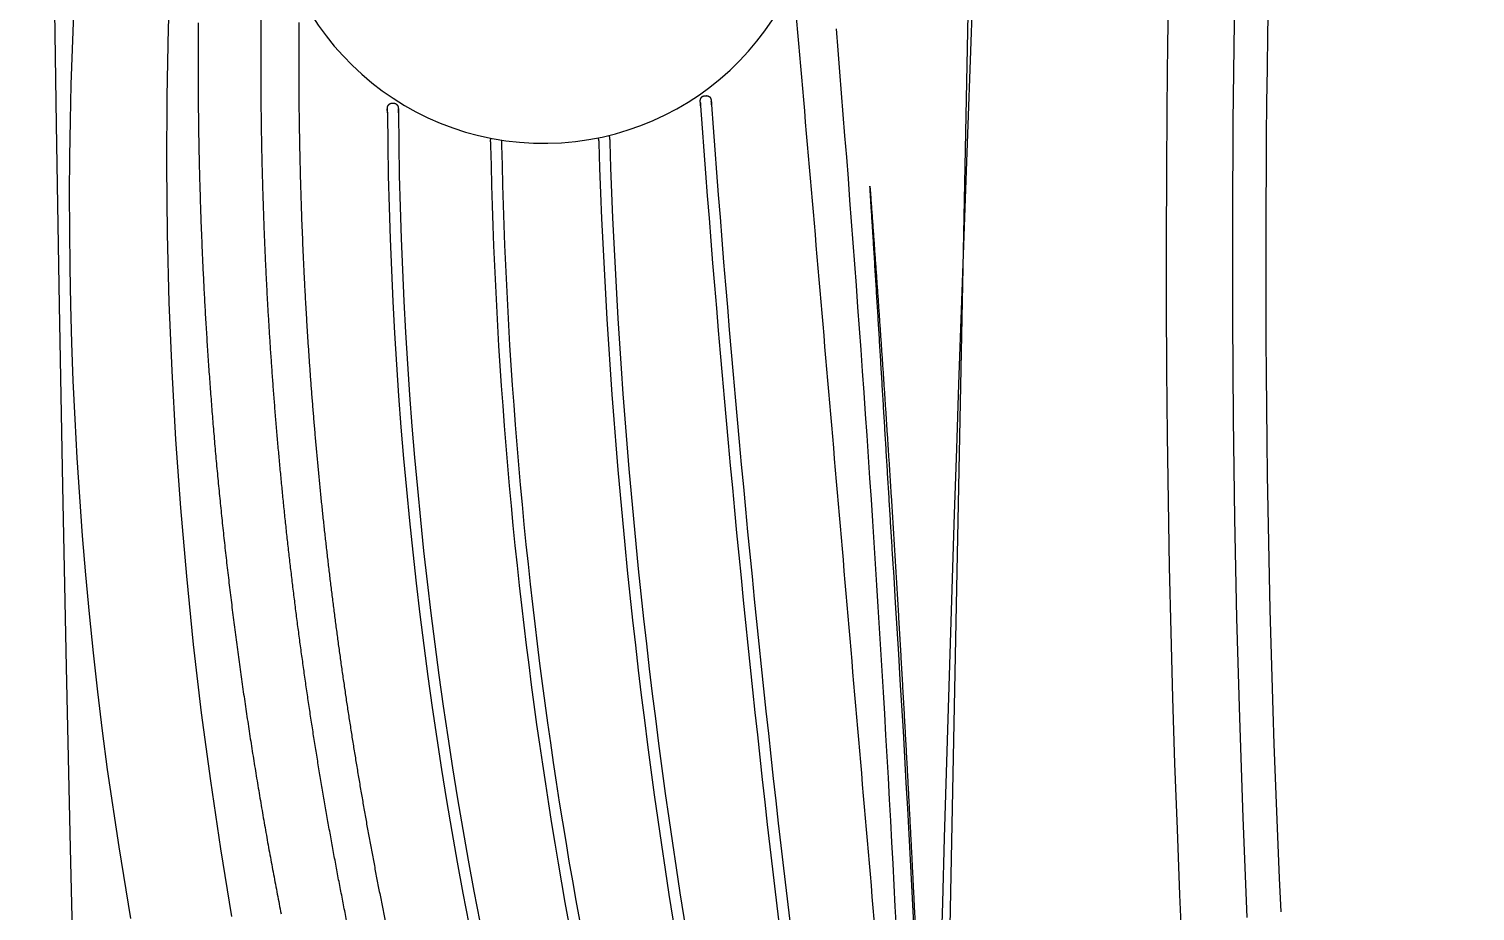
# Model space of a CAD drawing. Extents: x 832 to 912, y 781 to 934.
# Drawn here: x 835.76 to 842.31, y 834.71 to 838.71 of the extents above; entities that cross this region are included whole.
import ezdxf

# ---------------------------------------------------------------- set-up
doc = ezdxf.new("R2010")
doc.units = 0
doc.header["$MEASUREMENT"] = 0
for name, color, linetype in [('1', 4, 'Continuous'), ('DIM', 3, 'Continuous'), ('SPA', 2, 'Continuous')]:
    doc.layers.add(name, color=color, linetype=linetype)

# ---------------------------------------------------------------- blocks, each defined once
blk = doc.blocks.new('TRICKLER')
at = {"layer": '1', "linetype": 'Continuous'}
blk.add_line((1.6031, -7.1236), (1.9129, -0.4987), dxfattribs=at)
at = {"layer": '1', "color": 3, "linetype": 'Continuous'}
for p, q in [((-0.7272, -1.169), (-0.7172, -1.1692)), ((0.6905, -1.1733), (0.7005, -1.1728))]:
    blk.add_line(p, q, dxfattribs=at)
at = {"layer": '1', "linetype": 'Continuous'}
for points in [[(-1.5946, -0.781, 0.001106), (-1.5976, -0.8703, 0.001106), (-1.6001, -0.9598, 0.001107), (-1.6023, -1.0493, 0.001108), (-1.604, -1.1388, 0.001108), (-1.6054, -1.2284, 0.001109), (-1.6064, -1.3181, 0.00111), (-1.6069, -1.4078, 0.001111), (-1.6071, -1.4976, 0.001112), (-1.6068, -1.5874, 0.001113), (-1.6062, -1.6773, 0.001114), (-1.6051, -1.7672, 0.001115), (-1.6037, -1.8571, 0.001116), (-1.6018, -1.9471, 0.001117), (-1.5996, -2.0371, 0.001119), (-1.5969, -2.1271, 0.00112), (-1.5938, -2.2172, 0.00112), (-1.5903, -2.3073, 0.00112), (-1.5864, -2.3974, 0.001119), (-1.5821, -2.4875, 0.001119), (-1.5774, -2.5777, 0.001119), (-1.5723, -2.6678, 0.001119), (-1.5668, -2.758, 0.001119), (-1.5609, -2.8482, 0.001119), (-1.5545, -2.9384, 0.001119), (-1.5478, -3.0285, 0.001119), (-1.5406, -3.1187, 0.001119), (-1.5331, -3.2089, 0.00112), (-1.5251, -3.2991, 0.00112), (-1.5167, -3.3893, 0.00112), (-1.5079, -3.4794, 0.001121), (-1.4987, -3.5696, 0.001121), (-1.4891, -3.6597, 0.001122), (-1.4791, -3.7498, 0.001122), (-1.4687, -3.8399, 0.001123), (-1.4579, -3.93, 0.001124), (-1.4466, -4.02, 0.001124), (-1.435, -4.11, 0.001124), (-1.4229, -4.2, 0.001124), (-1.4104, -4.2899, 0.001124), (-1.3975, -4.3798, 0.001124), (-1.3843, -4.4697, 0.001124), (-1.3706, -4.5595, 0.001124), (-1.3564, -4.6492, 0.001124), (-1.3419, -4.739, 0.001124), (-1.327, -4.8286, 0.001124)], [(-1.1382, -0.7918, 0.000812), (-1.1404, -0.8558, 0.000812), (-1.1424, -0.9198, 0.000812), (-1.1441, -0.9838, 0.000812), (-1.1456, -1.0478, 0.000812), (-1.147, -1.1118, 0.000812), (-1.1481, -1.1758, 0.000812), (-1.149, -1.2398, 0.000812), (-1.1497, -1.3038, 0.000812), (-1.1502, -1.3678, 0.000812), (-1.1505, -1.4319, 0.000812), (-1.1506, -1.4959, 0.000811), (-1.1504, -1.5599, 0.000811), (-1.1501, -1.6239, 0.000812), (-1.1495, -1.6879, 0.000811), (-1.1488, -1.752, 0.000812), (-1.1478, -1.816, 0.000812), (-1.1466, -1.88, 0.000812), (-1.1452, -1.9441, 0.000812), (-1.1436, -2.0081, 0.000812), (-1.1418, -2.0722, 0.000812), (-1.1398, -2.1362, 0.000812), (-1.1376, -2.2002, 0.000812), (-1.1352, -2.2643, 0.000812), (-1.1325, -2.3283, 0.000812), (-1.1297, -2.3923, 0.000812), (-1.1266, -2.4564, 0.000812), (-1.1233, -2.5204, 0.000813), (-1.1198, -2.5844, 0.000813), (-1.1162, -2.6484, 0.000813), (-1.1123, -2.7124, 0.000813), (-1.1082, -2.7764, 0.000814), (-1.1038, -2.8404, 0.000814), (-1.0993, -2.9043, 0.000814), (-1.0946, -2.9683, 0.000814), (-1.0896, -3.0322, 0.000814), (-1.0845, -3.0962, 0.000814), (-1.0791, -3.1601, 0.000813), (-1.0735, -3.2239, 0.000813), (-1.0677, -3.2878, 0.000813), (-1.0618, -3.3516, 0.000812), (-1.0556, -3.4155, 0.000812), (-1.0491, -3.4792, 0.000812), (-1.0425, -3.543, 0.000812), (-1.0357, -3.6067, 0.000812), (-1.0287, -3.6704, 0.000812), (-1.0214, -3.7341, 0.000812), (-1.014, -3.7977, 0.000812), (-1.0064, -3.8613, 0.000812), (-0.9985, -3.9249, 0.000812), (-0.9904, -3.9884, 0.000812), (-0.9822, -4.0519, 0.000812), (-0.9737, -4.1154, 0.000812), (-0.965, -4.1788, 0.000812), (-0.9561, -4.2422, 0.000812), (-0.947, -4.3055, 0.000813), (-0.9378, -4.3688, 0.000812), (-0.9283, -4.4321, 0.000811), (-0.9185, -4.4953, 0.00081), (-0.9086, -4.5585, 0.00081), (-0.8985, -4.6216, 0.00081), (-0.8882, -4.6847, 0.00081), (-0.8777, -4.7478, 0.00081), (-0.867, -4.8108, 0.000811), (-0.856, -4.8738, 0.000811)], [(1.4904, -7.1176, -0.000001), (1.4874, -7.0666, -0.000001), (1.4844, -7.0156, -0.000001), (1.4814, -6.9646, -0.000001), (1.4783, -6.9136, -0.000001), (1.4753, -6.8626, -0.000001), (1.4723, -6.8116, -0.000001), (1.4693, -6.7607, -0.000001), (1.4663, -6.7097, -0.000001), (1.4633, -6.6587, -0.000001), (1.4603, -6.6077, -0.000001), (1.4572, -6.5567, -0.000001), (1.4542, -6.5057, -0.000001), (1.4512, -6.4547, -0.000001), (1.4482, -6.4038, -0.000001), (1.4452, -6.3528, 0), (1.4422, -6.3018, 0), (1.4392, -6.2508, 0), (1.4361, -6.1998, 0), (1.4331, -6.1488, 0), (1.4301, -6.0978, 0), (1.4271, -6.0468, 0), (1.4241, -5.9959, 0), (1.4211, -5.9449, 0), (1.4181, -5.8939, 0), (1.415, -5.8429, 0), (1.412, -5.7919)], [(1.409, -5.7409, 0), (1.406, -5.6899, 0), (1.403, -5.6389, 0), (1.4, -5.5879, 0), (1.397, -5.537, 0), (1.3939, -5.486, 0), (1.3909, -5.435, 0), (1.3879, -5.384, 0), (1.3849, -5.333, 0), (1.3819, -5.282, 0), (1.3789, -5.231, 0), (1.3759, -5.18, 0), (1.3729, -5.1291, 0), (1.3698, -5.0781, 0), (1.3668, -5.0271, 0), (1.3638, -4.9761, 0), (1.3608, -4.9251, 0), (1.3578, -4.8741, 0), (1.3548, -4.8231, 0), (1.3518, -4.7721, 0), (1.3487, -4.7211, 0), (1.3457, -4.6702, 0), (1.3427, -4.6192, 0), (1.3397, -4.5682, 0), (1.3367, -4.5172, 0), (1.3337, -4.4662, 0), (1.3307, -4.4152, 0), (1.3277, -4.3642, 0), (1.3246, -4.3132, 0), (1.3216, -4.2623, 0), (1.3186, -4.2113, 0), (1.3156, -4.1603, 0), (1.3126, -4.1093, 0), (1.3096, -4.0583, 0), (1.3066, -4.0073, 0), (1.3035, -3.9563, 0), (1.3005, -3.9053, 0), (1.2975, -3.8543, 0), (1.2945, -3.8034, 0), (1.2915, -3.7524, 0), (1.2885, -3.7014, 0), (1.2855, -3.6504, 0), (1.2824, -3.5994, 0), (1.2794, -3.5484, 0), (1.2764, -3.4974, 0), (1.2734, -3.4464, 0), (1.2704, -3.3955, 0), (1.2674, -3.3445, 0), (1.2644, -3.2935, 0), (1.2614, -3.2425, 0), (1.2583, -3.1915, 0), (1.2553, -3.1405, 0), (1.2523, -3.0895, 0), (1.2493, -3.0385, 0), (1.2463, -2.9875, 0), (1.2433, -2.9366, 0), (1.2403, -2.8856, 0), (1.2372, -2.8346, 0), (1.2342, -2.7836, 0), (1.2312, -2.7326, 0), (1.2282, -2.6816, 0), (1.2252, -2.6306, 0), (1.2222, -2.5796, 0), (1.2192, -2.5287, 0), (1.2161, -2.4777, 0), (1.2131, -2.4267, 0), (1.2101, -2.3757, 0), (1.2071, -2.3247, 0), (1.2041, -2.2737, 0), (1.2011, -2.2227, 0), (1.1981, -2.1717, 0), (1.195, -2.1208, 0), (1.192, -2.0698, 0), (1.189, -2.0188, 0), (1.186, -1.9678, 0), (1.183, -1.9168, 0), (1.18, -1.8658, 0), (1.177, -1.8148, 0), (1.1739, -1.7638, 0), (1.1709, -1.7128, 0), (1.1679, -1.6619, 0), (1.1649, -1.6109, 0), (1.1619, -1.5599, 0), (1.1589, -1.5089, 0), (1.1559, -1.4579, 0), (1.1528, -1.4069, 0), (1.1498, -1.3559, 0), (1.1468, -1.3049, 0), (1.1438, -1.254, 0), (1.1408, -1.203, 0), (1.1378, -1.152, 0), (1.1348, -1.101, 0), (1.1317, -1.05, 0), (1.1287, -0.999, 0), (1.1257, -0.948, 0), (1.1227, -0.897, 0), (1.1197, -0.846, 0), (1.1167, -0.7951, 0), (1.1137, -0.7441, 0), (1.1106, -0.6931, 0), (1.109, -0.6655, 0)]]:
    blk.add_lwpolyline(points, format="xyb", dxfattribs=at)
at = {"layer": '1', "color": 3, "linetype": 'Continuous'}
for points in [[(-1.0291, -4.8751, -0.000899), (-1.0413, -4.8045, -0.000899), (-1.0531, -4.7339, -0.000899), (-1.0648, -4.6631, -0.000899), (-1.0761, -4.5924, -0.000899), (-1.0873, -4.5216, -0.000899), (-1.0981, -4.4508, -0.0009), (-1.1087, -4.3799, -0.0009), (-1.1191, -4.3091, -0.0009), (-1.1292, -4.2382, -0.000901), (-1.139, -4.1672, -0.000903), (-1.1486, -4.0963, -0.000903), (-1.1579, -4.0254, -0.000901), (-1.1669, -3.9544, -0.0009), (-1.1757, -3.8834, -0.000898), (-1.1842, -3.8124, -0.000897), (-1.1925, -3.7413, -0.000898), (-1.2005, -3.6703, -0.000898), (-1.2083, -3.5992, -0.000898), (-1.2158, -3.5281, -0.000898), (-1.223, -3.457, -0.000899), (-1.23, -3.3859, -0.000899), (-1.2367, -3.3147, -0.000899), (-1.2432, -3.2435, -0.000899), (-1.2494, -3.1723, -0.000899), (-1.2554, -3.1011, -0.000899), (-1.2611, -3.0299, -0.000899), (-1.2665, -2.9586, -0.000899), (-1.2717, -2.8874, -0.000899), (-1.2766, -2.8161, -0.000899), (-1.2813, -2.7447, -0.000899), (-1.2857, -2.6734, -0.000898), (-1.2899, -2.602, -0.000898), (-1.2938, -2.5307, -0.000898), (-1.2974, -2.4593, -0.000899), (-1.3008, -2.3878, -0.000899), (-1.3039, -2.3164, -0.000899), (-1.3068, -2.2449, -0.000899), (-1.3094, -2.1734, -0.000899), (-1.3118, -2.1018, -0.000899), (-1.3139, -2.0303, -0.000899), (-1.3157, -1.9587, -0.000899), (-1.3173, -1.8871, -0.000899), (-1.3186, -1.8156, -0.000899), (-1.3196, -1.7439, -0.0009), (-1.3204, -1.6723, -0.0009), (-1.321, -1.6007, -0.0009), (-1.3213, -1.529, -0.0009), (-1.3213, -1.4574, -0.000901), (-1.3211, -1.3857, -0.000901), (-1.3206, -1.3141, -0.000902), (-1.3198, -1.2424, -0.000902), (-1.3188, -1.1707, -0.000901), (-1.3175, -1.0991, -0.000901), (-1.316, -1.0274, -0.000899), (-1.3142, -0.9558, -0.0009), (-1.3121, -0.8841, -0.000902), (-1.3098, -0.8125, -0.0009), (-1.3072, -0.7409, -0.000895)], [(-0.7477, -1.1953), (-0.7477, -1.195, -0.00138), (-0.7477, -1.1946, -0.001362), (-0.7477, -1.1943, -0.001373), (-0.7477, -1.194, -0.00142), (-0.7477, -1.1937, -0.001454), (-0.7477, -1.1934, -0.001485), (-0.7477, -1.1931, -0.001514), (-0.7476, -1.1928, -0.00155), (-0.7476, -1.1925, -0.001582), (-0.7476, -1.1922, -0.001617), (-0.7476, -1.1919, -0.001649), (-0.7475, -1.1915, -0.001686), (-0.7475, -1.1912, -0.001719), (-0.7475, -1.1909, -0.001757), (-0.7474, -1.1906, -0.001791), (-0.7474, -1.1903, -0.001829), (-0.7474, -1.19, -0.001864), (-0.7473, -1.1897, -0.001904), (-0.7473, -1.1894, -0.001939), (-0.7472, -1.1891, -0.00198), (-0.7472, -1.1887, -0.002016), (-0.7471, -1.1884, -0.002058), (-0.7471, -1.1881, -0.002095), (-0.747, -1.1878, -0.002138), (-0.747, -1.1875, -0.002176), (-0.7469, -1.1872, -0.002219), (-0.7468, -1.1869, -0.002258), (-0.7468, -1.1866, -0.002303), (-0.7467, -1.1863, -0.002343), (-0.7466, -1.186, -0.002388), (-0.7466, -1.1857, -0.002428), (-0.7465, -1.1854, -0.002474), (-0.7464, -1.1851, -0.002515), (-0.7463, -1.1848, -0.002562), (-0.7462, -1.1845, -0.002604), (-0.7461, -1.1842, -0.002651), (-0.746, -1.1839, -0.002693), (-0.7459, -1.1836, -0.00274), (-0.7458, -1.1833, -0.002783), (-0.7457, -1.183, -0.00283), (-0.7456, -1.1827, -0.002873), (-0.7455, -1.1824, -0.00292), (-0.7454, -1.1821, -0.002963), (-0.7453, -1.1819, -0.003013), (-0.7452, -1.1816, -0.003044), (-0.7451, -1.1813, -0.003061), (-0.7449, -1.181, -0.003072), (-0.7448, -1.1807, -0.00309), (-0.7447, -1.1804, -0.003107), (-0.7445, -1.1802, -0.003128), (-0.7444, -1.1799, -0.003147), (-0.7442, -1.1796, -0.003171), (-0.7441, -1.1793, -0.003194), (-0.7439, -1.1791, -0.003221), (-0.7438, -1.1788, -0.003247), (-0.7436, -1.1785, -0.003277), (-0.7434, -1.1783, -0.003306), (-0.7433, -1.178, -0.003339), (-0.7431, -1.1777, -0.003371), (-0.7429, -1.1775, -0.003408), (-0.7428, -1.1772, -0.003442), (-0.7426, -1.177, -0.003481), (-0.7424, -1.1767, -0.003518), (-0.7422, -1.1765, -0.003563), (-0.742, -1.1762, -0.0036), (-0.7418, -1.176, -0.003639), (-0.7416, -1.1758, -0.00369), (-0.7414, -1.1755, -0.003758), (-0.7412, -1.1753, -0.003799), (-0.741, -1.1751, -0.003822), (-0.7408, -1.1748, -0.003824), (-0.7406, -1.1746, -0.003819), (-0.7404, -1.1744, -0.00382), (-0.7401, -1.1742, -0.003827), (-0.7399, -1.174, -0.003834), (-0.7397, -1.1737, -0.003845), (-0.7394, -1.1735, -0.003856), (-0.7392, -1.1733, -0.003873), (-0.739, -1.1731, -0.00389), (-0.7387, -1.1729, -0.003911), (-0.7385, -1.1727, -0.003933), (-0.7382, -1.1726, -0.00396), (-0.738, -1.1724, -0.003987), (-0.7377, -1.1722, -0.004019), (-0.7375, -1.172, -0.00405), (-0.7372, -1.1718, -0.004086), (-0.7369, -1.1717, -0.004123), (-0.7367, -1.1715, -0.004166), (-0.7364, -1.1714, -0.004205), (-0.7361, -1.1712, -0.00425), (-0.7359, -1.1711, -0.0043), (-0.7356, -1.1709, -0.004348), (-0.7353, -1.1708, -0.004354), (-0.735, -1.1706, -0.004333), (-0.7348, -1.1705, -0.004313), (-0.7345, -1.1704, -0.004302), (-0.7342, -1.1703, -0.004293), (-0.7339, -1.1701, -0.004285), (-0.7336, -1.17, -0.004282), (-0.7333, -1.1699, -0.004283), (-0.733, -1.1698, -0.004286), (-0.7327, -1.1697, -0.004291), (-0.7324, -1.1696, -0.004303), (-0.7321, -1.1696, -0.004325), (-0.7318, -1.1695, -0.004331), (-0.7315, -1.1694, -0.004326), (-0.7312, -1.1693, -0.004385), (-0.7309, -1.1693, -0.0045), (-0.7306, -1.1692, -0.004404), (-0.7303, -1.1692, -0.004153), (-0.73, -1.1691, -0.004605), (-0.7297, -1.1691, -0.005503), (-0.7294, -1.169, -0.004221), (-0.7291, -1.169, -0.001524), (-0.7288, -1.169, -0.00568), (-0.7284, -1.169, -0.009818), (-0.7279, -1.169, -0.004903), (-0.7272, -1.169, -0.002623)], [(-0.7171, -1.1692), (-0.7168, -1.1692, -0.004624), (-0.7165, -1.1692, -0.004604), (-0.7162, -1.1692, -0.00456), (-0.7159, -1.1692, -0.004505), (-0.7156, -1.1693, -0.004462), (-0.7153, -1.1693, -0.004428), (-0.715, -1.1694, -0.004398), (-0.7147, -1.1694, -0.004373), (-0.7144, -1.1695, -0.004353), (-0.7141, -1.1695, -0.00434), (-0.7138, -1.1696, -0.004331), (-0.7135, -1.1697, -0.004328), (-0.7132, -1.1697, -0.004329), (-0.7129, -1.1698, -0.004336), (-0.7126, -1.1699, -0.004348), (-0.7123, -1.17, -0.004365), (-0.712, -1.1701, -0.004387), (-0.7117, -1.1702, -0.004421), (-0.7114, -1.1703, -0.004445), (-0.7111, -1.1704, -0.004441), (-0.7108, -1.1705, -0.00441), (-0.7106, -1.1706, -0.004361), (-0.7103, -1.1708, -0.004322), (-0.71, -1.1709, -0.004288), (-0.7097, -1.171, -0.004258), (-0.7094, -1.1712, -0.004227), (-0.7092, -1.1713, -0.004202), (-0.7089, -1.1715, -0.004178), (-0.7086, -1.1716, -0.004159), (-0.7083, -1.1718, -0.004141), (-0.7081, -1.172, -0.004128), (-0.7078, -1.1721, -0.004116), (-0.7076, -1.1723, -0.004108), (-0.7073, -1.1725, -0.004103), (-0.7071, -1.1727, -0.004101), (-0.7068, -1.1728, -0.0041), (-0.7066, -1.173, -0.004106), (-0.7063, -1.1732, -0.004114), (-0.7061, -1.1734, -0.004102), (-0.7058, -1.1736, -0.004052), (-0.7056, -1.1738, -0.004004), (-0.7054, -1.174, -0.003963), (-0.7051, -1.1743, -0.003927), (-0.7049, -1.1745, -0.003886), (-0.7047, -1.1747, -0.003852), (-0.7045, -1.1749, -0.003817), (-0.7043, -1.1751, -0.003788), (-0.7041, -1.1754, -0.003757), (-0.7039, -1.1756, -0.003731), (-0.7037, -1.1758, -0.003705), (-0.7035, -1.1761, -0.003683), (-0.7033, -1.1763, -0.003661), (-0.7031, -1.1766, -0.003644), (-0.7029, -1.1768, -0.003627), (-0.7027, -1.1771, -0.003614), (-0.7025, -1.1773, -0.0036), (-0.7023, -1.1776, -0.003593), (-0.7022, -1.1778, -0.003584), (-0.702, -1.1781, -0.003561), (-0.7018, -1.1783, -0.003508), (-0.7017, -1.1786, -0.003461), (-0.7015, -1.1789, -0.003419), (-0.7014, -1.1791, -0.003381), (-0.7012, -1.1794, -0.003338), (-0.701, -1.1797, -0.0033), (-0.7009, -1.18, -0.00326), (-0.7008, -1.1802, -0.003226), (-0.7006, -1.1805, -0.003188), (-0.7005, -1.1808, -0.003155), (-0.7004, -1.1811, -0.00312), (-0.7002, -1.1814, -0.00309), (-0.7001, -1.1817, -0.003058), (-0.7, -1.1819, -0.00303), (-0.6999, -1.1822, -0.003), (-0.6998, -1.1825, -0.002975), (-0.6997, -1.1828, -0.002948), (-0.6995, -1.1831, -0.002926), (-0.6995, -1.1834, -0.002901), (-0.6994, -1.1837, -0.002882), (-0.6993, -1.184, -0.002862), (-0.6992, -1.1843, -0.002841), (-0.6991, -1.1846, -0.002805), (-0.699, -1.1849, -0.002766), (-0.6989, -1.1852, -0.002717), (-0.6988, -1.1855, -0.002674), (-0.6988, -1.1858, -0.002627), (-0.6987, -1.1861, -0.002585), (-0.6986, -1.1864, -0.002538), (-0.6985, -1.1867, -0.002497), (-0.6985, -1.187, -0.00245), (-0.6984, -1.1873, -0.002408), (-0.6984, -1.1876, -0.002362), (-0.6983, -1.1879, -0.002321), (-0.6983, -1.1882, -0.002276), (-0.6982, -1.1885, -0.002235), (-0.6982, -1.1888, -0.00219), (-0.6981, -1.1891, -0.00215), (-0.6981, -1.1894, -0.002106), (-0.698, -1.1898, -0.002067), (-0.698, -1.1901, -0.002024), (-0.698, -1.1904, -0.001985), (-0.6979, -1.1907, -0.001941), (-0.6979, -1.191, -0.001905), (-0.6979, -1.1913, -0.001866), (-0.6979, -1.1916, -0.001825), (-0.6978, -1.1919, -0.001774), (-0.6978, -1.1922, -0.001751), (-0.6978, -1.1925, -0.001741), (-0.6978, -1.1929, -0.001662), (-0.6978, -1.1932, -0.001528), (-0.6978, -1.1935, -0.001633), (-0.6978, -1.1938, -0.00187), (-0.6977, -1.1941, -0.001419), (-0.6977, -1.1944, -0.00055), (-0.6977, -1.1947, -0.001883), (-0.6977, -1.195, -0.003088), (-0.6977, -1.1956, -0.001504), (-0.6978, -1.1963, -0.000807)], [(0.6717, -1.2009), (0.6717, -1.2006, -0.001379), (0.6717, -1.2003, -0.001361), (0.6717, -1.2, -0.001372), (0.6717, -1.1996, -0.001419), (0.6717, -1.1993, -0.001453), (0.6717, -1.199, -0.001484), (0.6717, -1.1987, -0.001513), (0.6717, -1.1984, -0.001549), (0.6717, -1.1981, -0.001581), (0.6717, -1.1978, -0.001616), (0.6717, -1.1975, -0.001648), (0.6717, -1.1972, -0.001685), (0.6717, -1.1968, -0.001718), (0.6717, -1.1965, -0.001756), (0.6717, -1.1962, -0.00179), (0.6717, -1.1959, -0.001828), (0.6718, -1.1956, -0.001863), (0.6718, -1.1953, -0.001903), (0.6718, -1.195, -0.001938), (0.6718, -1.1947, -0.001979), (0.6719, -1.1943, -0.002015), (0.6719, -1.194, -0.002057), (0.6719, -1.1937, -0.002094), (0.672, -1.1934, -0.002137), (0.672, -1.1931, -0.002175), (0.672, -1.1928, -0.002218), (0.6721, -1.1925, -0.002257), (0.6721, -1.1922, -0.002302), (0.6722, -1.1919, -0.002341), (0.6722, -1.1916, -0.002386), (0.6723, -1.1913, -0.002427), (0.6724, -1.191, -0.002473), (0.6724, -1.1906, -0.002514), (0.6725, -1.1903, -0.00256), (0.6725, -1.19, -0.002602), (0.6726, -1.1897, -0.002649), (0.6727, -1.1894, -0.002691), (0.6728, -1.1891, -0.002738), (0.6728, -1.1888, -0.002781), (0.6729, -1.1885, -0.002829), (0.673, -1.1882, -0.002871), (0.6731, -1.1879, -0.002918), (0.6732, -1.1876, -0.002961), (0.6733, -1.1874, -0.003011), (0.6734, -1.1871, -0.003042), (0.6735, -1.1868, -0.00306), (0.6736, -1.1865, -0.003071), (0.6737, -1.1862, -0.003089), (0.6738, -1.1859, -0.003106), (0.674, -1.1856, -0.003126), (0.6741, -1.1853, -0.003145), (0.6742, -1.185, -0.00317), (0.6743, -1.1848, -0.003192), (0.6745, -1.1845, -0.003219), (0.6746, -1.1842, -0.003245), (0.6748, -1.1839, -0.003275), (0.6749, -1.1836, -0.003304), (0.6751, -1.1834, -0.003337), (0.6752, -1.1831, -0.003369), (0.6754, -1.1828, -0.003405), (0.6755, -1.1826, -0.003439), (0.6757, -1.1823, -0.003478), (0.6759, -1.182, -0.003516), (0.676, -1.1818, -0.00356), (0.6762, -1.1815, -0.003597), (0.6764, -1.1813, -0.003636), (0.6766, -1.181, -0.003687), (0.6767, -1.1808, -0.003754), (0.6769, -1.1805, -0.003795), (0.6771, -1.1803, -0.003821), (0.6773, -1.18, -0.003823), (0.6775, -1.1798, -0.003818), (0.6777, -1.1796, -0.003819), (0.6779, -1.1793, -0.003825), (0.6782, -1.1791, -0.003832), (0.6784, -1.1789, -0.003843), (0.6786, -1.1787, -0.003855), (0.6788, -1.1784, -0.003871), (0.679, -1.1782, -0.003887), (0.6793, -1.178, -0.003909), (0.6795, -1.1778, -0.003931), (0.6797, -1.1776, -0.003957), (0.68, -1.1774, -0.003984), (0.6802, -1.1772, -0.004016), (0.6805, -1.177, -0.004047), (0.6807, -1.1768, -0.004083), (0.681, -1.1766, -0.00412), (0.6812, -1.1765, -0.004163), (0.6815, -1.1763, -0.004202), (0.6817, -1.1761, -0.004246), (0.682, -1.176, -0.004296), (0.6823, -1.1758, -0.004345), (0.6825, -1.1756, -0.004353), (0.6828, -1.1755, -0.004332), (0.6831, -1.1753, -0.004312), (0.6834, -1.1752, -0.0043), (0.6836, -1.1751, -0.004291), (0.6839, -1.1749, -0.004284), (0.6842, -1.1748, -0.00428), (0.6845, -1.1747, -0.004281), (0.6848, -1.1746, -0.004284), (0.6851, -1.1744, -0.004289), (0.6854, -1.1743, -0.004301), (0.6856, -1.1742, -0.004323), (0.6859, -1.1741, -0.004328), (0.6862, -1.174, -0.004323), (0.6865, -1.1739, -0.004382), (0.6868, -1.1739, -0.004496), (0.6871, -1.1738, -0.004401), (0.6874, -1.1737, -0.004152), (0.6877, -1.1736, -0.0046), (0.6881, -1.1736, -0.005488), (0.6884, -1.1735, -0.004221), (0.6887, -1.1735, -0.00157), (0.6889, -1.1734, -0.005624), (0.6893, -1.1734, -0.009605), (0.6898, -1.1733, -0.004792), (0.6905, -1.1733, -0.002571)], [(0.7005, -1.1728), (0.7008, -1.1728, -0.004586), (0.7011, -1.1728, -0.004574), (0.7015, -1.1728, -0.004538), (0.7018, -1.1728, -0.004489), (0.7021, -1.1728, -0.004452), (0.7024, -1.1729, -0.004423), (0.7027, -1.1729, -0.004397), (0.703, -1.1729, -0.004376), (0.7033, -1.173, -0.00436), (0.7036, -1.173, -0.004348), (0.7039, -1.173, -0.004341), (0.7042, -1.1731, -0.004339), (0.7045, -1.1731, -0.004341), (0.7048, -1.1732, -0.004349), (0.7051, -1.1733, -0.00436), (0.7054, -1.1733, -0.004376), (0.7057, -1.1734, -0.004397), (0.706, -1.1735, -0.004429), (0.7063, -1.1736, -0.00445), (0.7066, -1.1737, -0.004444), (0.7069, -1.1738, -0.004412), (0.7072, -1.1739, -0.004363), (0.7075, -1.174, -0.004324), (0.7078, -1.1741, -0.00429), (0.7081, -1.1742, -0.00426), (0.7084, -1.1743, -0.00423), (0.7087, -1.1745, -0.004205), (0.7089, -1.1746, -0.004181), (0.7092, -1.1747, -0.004162), (0.7095, -1.1749, -0.004143), (0.7098, -1.175, -0.00413), (0.7101, -1.1752, -0.004118), (0.7103, -1.1753, -0.004111), (0.7106, -1.1755, -0.004105), (0.7109, -1.1757, -0.004103), (0.7111, -1.1758, -0.004103), (0.7114, -1.176, -0.004109), (0.7116, -1.1762, -0.004117), (0.7119, -1.1764, -0.004104), (0.7121, -1.1765, -0.004054), (0.7124, -1.1767, -0.004006), (0.7126, -1.1769, -0.003965), (0.7129, -1.1771, -0.003929), (0.7131, -1.1773, -0.003888), (0.7133, -1.1775, -0.003854), (0.7136, -1.1777, -0.003819), (0.7138, -1.178, -0.00379), (0.714, -1.1782, -0.003759), (0.7142, -1.1784, -0.003733), (0.7145, -1.1786, -0.003707), (0.7147, -1.1788, -0.003686), (0.7149, -1.1791, -0.003663), (0.7151, -1.1793, -0.003647), (0.7153, -1.1795, -0.003629), (0.7155, -1.1798, -0.003616), (0.7157, -1.18, -0.003603), (0.7159, -1.1803, -0.003595), (0.7161, -1.1805, -0.003587), (0.7163, -1.1807, -0.003563), (0.7164, -1.181, -0.00351), (0.7166, -1.1812, -0.003463), (0.7168, -1.1815, -0.003421), (0.717, -1.1818, -0.003383), (0.7171, -1.182, -0.003339), (0.7173, -1.1823, -0.003302), (0.7175, -1.1826, -0.003262), (0.7176, -1.1828, -0.003227), (0.7178, -1.1831, -0.00319), (0.7179, -1.1834, -0.003157), (0.7181, -1.1836, -0.003122), (0.7182, -1.1839, -0.003092), (0.7184, -1.1842, -0.00306), (0.7185, -1.1845, -0.003032), (0.7186, -1.1847, -0.003002), (0.7188, -1.185, -0.002978), (0.7189, -1.1853, -0.002951), (0.719, -1.1856, -0.002928), (0.7192, -1.1859, -0.002903), (0.7193, -1.1862, -0.002884), (0.7194, -1.1865, -0.002865), (0.7195, -1.1867, -0.002843), (0.7196, -1.187, -0.002807), (0.7197, -1.1873, -0.002767), (0.7198, -1.1876, -0.002719), (0.7199, -1.1879, -0.002676), (0.72, -1.1882, -0.002629), (0.7201, -1.1885, -0.002587), (0.7202, -1.1888, -0.002541), (0.7203, -1.1891, -0.002499), (0.7203, -1.1894, -0.002452), (0.7204, -1.1897, -0.002411), (0.7205, -1.19, -0.002365), (0.7206, -1.1903, -0.002324), (0.7207, -1.1906, -0.002278), (0.7207, -1.1909, -0.002238), (0.7208, -1.1912, -0.002193), (0.7209, -1.1915, -0.002153), (0.7209, -1.1918, -0.002109), (0.721, -1.1921, -0.00207), (0.721, -1.1924, -0.002027), (0.7211, -1.1928, -0.001988), (0.7211, -1.1931, -0.001945), (0.7212, -1.1934, -0.001908), (0.7212, -1.1937, -0.001869), (0.7213, -1.194, -0.001829), (0.7213, -1.1943, -0.001778), (0.7213, -1.1946, -0.001755), (0.7214, -1.1949, -0.001745), (0.7214, -1.1952, -0.001666), (0.7215, -1.1955, -0.001532), (0.7215, -1.1958, -0.001638), (0.7215, -1.1962, -0.001875), (0.7215, -1.1965, -0.001423), (0.7216, -1.1968, -0.000551), (0.7216, -1.197, -0.001889), (0.7216, -1.1974, -0.003099), (0.7216, -1.1979, -0.00151), (0.7217, -1.1986, -0.000809)], [(-0.7481, -1.2119), (-0.7481, -1.2116, -0.000004), (-0.7481, -1.2113, -0.000004), (-0.7481, -1.211, -0.000004), (-0.748, -1.2107, -0.000004), (-0.748, -1.2104, -0.000004), (-0.748, -1.2101, -0.000004), (-0.748, -1.2098, -0.000004), (-0.748, -1.2095, -0.000004), (-0.748, -1.2092, -0.000004), (-0.748, -1.2089, -0.000004), (-0.748, -1.2087, -0.000004), (-0.748, -1.2084, -0.000004), (-0.748, -1.2081, -0.000004), (-0.748, -1.2078, -0.000004), (-0.748, -1.2075, -0.000004), (-0.748, -1.2072, -0.000004), (-0.748, -1.2069, -0.000004), (-0.748, -1.2066, -0.000004), (-0.748, -1.2063, -0.000004), (-0.748, -1.206, -0.000004), (-0.7479, -1.2058, -0.000004), (-0.7479, -1.2055, -0.000004), (-0.7479, -1.2052, -0.000004), (-0.7479, -1.2049, -0.000004), (-0.7479, -1.2046, -0.000004), (-0.7479, -1.2043, -0.000004), (-0.7479, -1.204, -0.000004), (-0.7479, -1.2038, -0.000004), (-0.7479, -1.2035, -0.000004), (-0.7479, -1.2032, -0.000004), (-0.7479, -1.2029, -0.000004), (-0.7479, -1.2026, -0.000004), (-0.7479, -1.2024, -0.000004), (-0.7479, -1.2021, -0.000004), (-0.7479, -1.2018, -0.000004), (-0.7479, -1.2015, -0.000004), (-0.7479, -1.2013, -0.000004), (-0.7479, -1.201, -0.000004), (-0.7479, -1.2007, -0.000004), (-0.7478, -1.2004, -0.000004), (-0.7478, -1.2002, -0.000004), (-0.7478, -1.1999, -0.000004), (-0.7478, -1.1996, -0.000004), (-0.7478, -1.1994, -0.000004), (-0.7478, -1.1991, -0.000004), (-0.7478, -1.1988, -0.000005), (-0.7478, -1.1986, -0.000005), (-0.7478, -1.1983, -0.000005), (-0.7478, -1.198, -0.000005), (-0.7478, -1.1978, -0.000005), (-0.7478, -1.1975, -0.000005), (-0.7478, -1.1973, -0.000007), (-0.7478, -1.197, -0.000005), (-0.7478, -1.1968, -0.000002), (-0.7478, -1.1965, -0.000008), (-0.7478, -1.1963, -0.000014), (-0.7478, -1.1958, -0.000007), (-0.7477, -1.1953, -0.000004)], [(-0.6981, -1.2128), (-0.6981, -1.2126, 0.000002), (-0.6981, -1.2123, 0.000002), (-0.6981, -1.212, 0.000002), (-0.6981, -1.2117, 0.000002), (-0.698, -1.2114, 0.000002), (-0.698, -1.2111, 0.000002), (-0.698, -1.2108, 0.000001), (-0.698, -1.2105, 0.000001), (-0.698, -1.2102, 0.000001), (-0.698, -1.2099, 0.000001), (-0.698, -1.2096, 0.000001), (-0.698, -1.2093, 0.000001), (-0.698, -1.2091, 0), (-0.698, -1.2088, 0), (-0.698, -1.2085, 0), (-0.698, -1.2082, 0), (-0.698, -1.2079, 0), (-0.698, -1.2076, 0), (-0.698, -1.2073, -0.000001), (-0.698, -1.207, -0.000001), (-0.698, -1.2067, -0.000001), (-0.698, -1.2064, -0.000001), (-0.698, -1.2062, -0.000001), (-0.6979, -1.2059, -0.000002), (-0.6979, -1.2056, -0.000002), (-0.6979, -1.2053, -0.000002), (-0.6979, -1.205, -0.000002), (-0.6979, -1.2047, -0.000002), (-0.6979, -1.2045, -0.000002), (-0.6979, -1.2042, -0.000003), (-0.6979, -1.2039, -0.000003), (-0.6979, -1.2036, -0.000003), (-0.6979, -1.2033, -0.000003), (-0.6979, -1.2031, -0.000003), (-0.6979, -1.2028, -0.000004), (-0.6979, -1.2025, -0.000004), (-0.6979, -1.2022, -0.000004), (-0.6979, -1.202, -0.000005), (-0.6979, -1.2017, -0.000005), (-0.6979, -1.2014, -0.000005), (-0.6978, -1.2012, -0.000006), (-0.6978, -1.2009, -0.000006), (-0.6978, -1.2006, -0.000006), (-0.6978, -1.2004, -0.000007), (-0.6978, -1.2001, -0.000007), (-0.6978, -1.1998, -0.000007), (-0.6978, -1.1996, -0.000008), (-0.6978, -1.1993, -0.000008), (-0.6978, -1.199, -0.000009), (-0.6978, -1.1988, -0.000008), (-0.6978, -1.1985, -0.00001), (-0.6978, -1.1983, -0.000012), (-0.6978, -1.198, -0.00001), (-0.6978, -1.1978, -0.000003), (-0.6978, -1.1975, -0.000015), (-0.6978, -1.1973, -0.000028), (-0.6978, -1.1968, -0.000014), (-0.6978, -1.1963, -0.000007)], [(0.6725, -1.2175), (0.6725, -1.2172, -0.000002), (0.6725, -1.2169, -0.000002), (0.6724, -1.2166, -0.000002), (0.6724, -1.2163, -0.000002), (0.6724, -1.216, -0.000002), (0.6724, -1.2157, -0.000002), (0.6724, -1.2154, -0.000002), (0.6724, -1.2151, -0.000002), (0.6724, -1.2148, -0.000002), (0.6724, -1.2145, -0.000002), (0.6723, -1.2142, -0.000002), (0.6723, -1.214, -0.000002), (0.6723, -1.2137, -0.000002), (0.6723, -1.2134, -0.000002), (0.6723, -1.2131, -0.000002), (0.6723, -1.2128, -0.000002), (0.6723, -1.2125, -0.000002), (0.6722, -1.2122, -0.000001), (0.6722, -1.2119, -0.000001), (0.6722, -1.2116, -0.000001), (0.6722, -1.2114, -0.000001), (0.6722, -1.2111, -0.000001), (0.6722, -1.2108, -0.000001), (0.6722, -1.2105, -0.000001), (0.6722, -1.2102, -0.000001), (0.6721, -1.2099, -0.000001), (0.6721, -1.2096, -0.000001), (0.6721, -1.2094, -0.000001), (0.6721, -1.2091, -0.000001), (0.6721, -1.2088, -0.000001), (0.6721, -1.2085, -0.000001), (0.6721, -1.2082, -0.000001), (0.672, -1.208, -0.000001), (0.672, -1.2077, -0.000001), (0.672, -1.2074, -0.000001), (0.672, -1.2071, -0.000001), (0.672, -1.2069, -0.000001), (0.672, -1.2066, -0.000002), (0.672, -1.2063, -0.000002), (0.672, -1.206, -0.000002), (0.672, -1.2058, -0.000003), (0.6719, -1.2055, -0.000003), (0.6719, -1.2052, -0.000003), (0.6719, -1.205, -0.000004), (0.6719, -1.2047, -0.000004), (0.6719, -1.2044, -0.000004), (0.6719, -1.2042, -0.000005), (0.6719, -1.2039, -0.000005), (0.6719, -1.2037, -0.000005), (0.6718, -1.2034, -0.000005), (0.6718, -1.2031, -0.000006), (0.6718, -1.2029, -0.000008), (0.6718, -1.2026, -0.000006), (0.6718, -1.2024, -0.000002), (0.6718, -1.2022, -0.00001), (0.6718, -1.2019, -0.000019), (0.6718, -1.2014, -0.000009), (0.6717, -1.2009, -0.000005)], [(0.7224, -1.2152), (0.7224, -1.2149, -0.000003), (0.7224, -1.2146, -0.000003), (0.7224, -1.2143, -0.000003), (0.7224, -1.214, -0.000002), (0.7224, -1.2137, -0.000002), (0.7223, -1.2134, -0.000002), (0.7223, -1.2132, -0.000002), (0.7223, -1.2129, -0.000002), (0.7223, -1.2126, -0.000002), (0.7223, -1.2123, -0.000002), (0.7223, -1.212, -0.000002), (0.7223, -1.2117, -0.000002), (0.7223, -1.2114, -0.000002), (0.7222, -1.2111, -0.000002), (0.7222, -1.2108, -0.000002), (0.7222, -1.2105, -0.000002), (0.7222, -1.2102, -0.000002), (0.7222, -1.21, -0.000002), (0.7222, -1.2097, -0.000002), (0.7222, -1.2094, -0.000002), (0.7222, -1.2091, -0.000002), (0.7221, -1.2088, -0.000002), (0.7221, -1.2085, -0.000001), (0.7221, -1.2082, -0.000001), (0.7221, -1.2079, -0.000001), (0.7221, -1.2077, -0.000001), (0.7221, -1.2074, -0.000001), (0.7221, -1.2071, -0.000001), (0.722, -1.2068, -0.000001), (0.722, -1.2065, -0.000001), (0.722, -1.2063, -0.000001), (0.722, -1.206, -0.000001), (0.722, -1.2057, -0.000001), (0.722, -1.2054, -0.000001), (0.722, -1.2052, -0.000001), (0.722, -1.2049, -0.000001), (0.722, -1.2046, -0.000001), (0.7219, -1.2043, -0.000001), (0.7219, -1.2041, -0.000001), (0.7219, -1.2038, -0.000001), (0.7219, -1.2035, -0.000001), (0.7219, -1.2033, -0.000001), (0.7219, -1.203, -0.000001), (0.7219, -1.2027, -0.000001), (0.7219, -1.2025, -0.000001), (0.7218, -1.2022, -0.000001), (0.7218, -1.2019, -0.000001), (0.7218, -1.2017, -0.000001), (0.7218, -1.2014, -0.000001), (0.7218, -1.2011, -0.000001), (0.7218, -1.2009, -0.000001), (0.7218, -1.2006, -0.000001), (0.7218, -1.2004, -0.000001), (0.7217, -1.2001, 0), (0.7217, -1.1999, -0.000001), (0.7217, -1.1996, -0.000003), (0.7217, -1.1992, -0.000001), (0.7217, -1.1986, -0.000001)], [(-0.284, -1.3556), (-0.284, -1.3548, -0.004714), (-0.284, -1.3541, -0.004579), (-0.284, -1.3534, -0.004533), (-0.2839, -1.3527, -0.004614), (-0.2839, -1.3519, -0.004667), (-0.2838, -1.3512, -0.004723), (-0.2837, -1.3504, -0.004782), (-0.2836, -1.3497, -0.00488), (-0.2835, -1.3489, -0.00497), (-0.2834, -1.3482, -0.005089), (-0.2832, -1.3475, -0.005203), (-0.2831, -1.3467, -0.00535), (-0.2829, -1.346, -0.00549), (-0.2827, -1.3452, -0.005663), (-0.2825, -1.3445, -0.005829), (-0.2823, -1.3438, -0.006029), (-0.282, -1.3431, -0.006221), (-0.2818, -1.3423, -0.006448), (-0.2815, -1.3416, -0.006666), (-0.2812, -1.3409, -0.006921), (-0.2809, -1.3403, -0.006263), (-0.2806, -1.3397, -0.007439)], [(-0.2344, -1.3491, -0.002094), (-0.2344, -1.3494, -0.0055), (-0.2343, -1.3501, -0.00643), (-0.2342, -1.3509, -0.00493), (-0.2341, -1.3516, -0.001825), (-0.2341, -1.3523, -0.006781), (-0.234, -1.3531, -0.011748), (-0.234, -1.3543, -0.005899), (-0.234, -1.356, -0.003176)], [(0.2063, -1.3573), (0.2063, -1.3565, -0.004708), (0.2063, -1.3558, -0.004573), (0.2063, -1.3551, -0.004527), (0.2064, -1.3544, -0.004609), (0.2064, -1.3536, -0.004662), (0.2065, -1.3529, -0.004718), (0.2065, -1.3521, -0.004778), (0.2066, -1.3514, -0.004875), (0.2067, -1.3506, -0.001927), (0.2068, -1.3504, -0.005085)], [(0.253, -1.3413, -0.005311), (0.2532, -1.3417, -0.007045), (0.2535, -1.3424, -0.006825), (0.2538, -1.3431, -0.006634), (0.2541, -1.3438, -0.006437), (0.2544, -1.3445, -0.006278), (0.2546, -1.3453, -0.00612), (0.2548, -1.346, -0.005971), (0.2551, -1.3467, -0.005802), (0.2553, -1.3475, -0.005735), (0.2554, -1.3482, -0.005725), (0.2556, -1.3489, -0.005496), (0.2558, -1.3497, -0.005085), (0.2559, -1.3504, -0.005505), (0.256, -1.3512, -0.006437), (0.2561, -1.3519, -0.004936), (0.2562, -1.3527, -0.001826), (0.2562, -1.3533, -0.006791), (0.2563, -1.3541, -0.011767), (0.2563, -1.3554, -0.005908), (0.2563, -1.357, -0.003181)], [(1.4302, -1.6022), (1.4317, -1.6353, -0.000062), (1.4333, -1.6683, -0.000062), (1.4348, -1.7014, -0.000062), (1.4363, -1.7345, -0.000062), (1.4378, -1.7675, -0.000062), (1.4393, -1.8006, -0.000062), (1.4408, -1.8336, -0.000062), (1.4423, -1.8667, -0.000062), (1.4438, -1.8998, -0.000062), (1.4453, -1.9328, -0.000062), (1.4467, -1.9659, -0.000062), (1.4482, -1.9989, -0.000062), (1.4496, -2.032, -0.000062), (1.4511, -2.0651, -0.000062), (1.4525, -2.0981, -0.000062), (1.4539, -2.1312, -0.000062), (1.4553, -2.1642, -0.000062), (1.4567, -2.1973, -0.000062), (1.4581, -2.2304, -0.000062), (1.4595, -2.2634, -0.000062), (1.4609, -2.2965, -0.000062), (1.4623, -2.3295, -0.000062), (1.4637, -2.3626, -0.000062), (1.465, -2.3957, -0.000062), (1.4664, -2.4287, -0.000062), (1.4677, -2.4618, -0.000062), (1.469, -2.4948, -0.000062), (1.4704, -2.5279, -0.000062), (1.4717, -2.561, -0.000062), (1.473, -2.594, -0.000062), (1.4743, -2.6271, -0.000062), (1.4756, -2.6601, -0.000062), (1.4769, -2.6932, -0.000062), (1.4781, -2.7263, -0.000062), (1.4794, -2.7593, -0.000062), (1.4807, -2.7924, -0.000062), (1.4819, -2.8255, -0.000062), (1.4832, -2.8585, -0.000062), (1.4844, -2.8916, -0.000062), (1.4856, -2.9246, -0.000062), (1.4868, -2.9577, -0.000062), (1.4881, -2.9908, -0.000062), (1.4893, -3.0238, -0.000062), (1.4905, -3.0569, -0.000062), (1.4916, -3.0899, -0.000062), (1.4928, -3.123, -0.000062), (1.494, -3.1561, -0.000062), (1.4951, -3.1891, -0.000062), (1.4963, -3.2222, -0.000062), (1.4974, -3.2552, -0.000062), (1.4986, -3.2883, -0.000062), (1.4997, -3.3213, -0.000062), (1.5008, -3.3544, -0.000062), (1.5019, -3.3875, -0.000062), (1.503, -3.4205, -0.000062), (1.5041, -3.4536, -0.000062), (1.5052, -3.4866, -0.000062), (1.5063, -3.5197, -0.000061), (1.5074, -3.5527, -0.000061), (1.5084, -3.5858, -0.000061), (1.5095, -3.6188, -0.000061), (1.5105, -3.6519, -0.000061), (1.5116, -3.685, -0.000061), (1.5126, -3.718, -0.000061), (1.5136, -3.7511, -0.000061), (1.5146, -3.7841, -0.000061), (1.5157, -3.8172, -0.000061), (1.5167, -3.8502, -0.000061), (1.5176, -3.8833, -0.000061), (1.5186, -3.9163, -0.000061), (1.5196, -3.9494, -0.000061), (1.5206, -3.9824, -0.000061), (1.5215, -4.0155, -0.000061), (1.5225, -4.0485, -0.000061), (1.5234, -4.0816, -0.000061), (1.5243, -4.1146, -0.000061), (1.5253, -4.1477, -0.000061), (1.5262, -4.1807, -0.000061), (1.5271, -4.2137, -0.000061), (1.528, -4.2468, -0.000061), (1.5289, -4.2798, -0.000061), (1.5298, -4.3129, -0.000061), (1.5306, -4.3459, -0.000061), (1.5315, -4.379, -0.000061), (1.5323, -4.412, -0.000061), (1.5332, -4.4451, -0.000061), (1.534, -4.4781, -0.000061), (1.5349, -4.5111, -0.000061), (1.5357, -4.5442, -0.000061), (1.5365, -4.5772, -0.000061), (1.5373, -4.6103, -0.000061), (1.5381, -4.6433, -0.000062), (1.5389, -4.6764, -0.000062), (1.5397, -4.7094, -0.000061), (1.5405, -4.7424, -0.000061), (1.5412, -4.7755, -0.000061), (1.542, -4.8085, -0.000061), (1.5428, -4.8416, -0.000061), (1.5435, -4.8746, -0.000061), (1.5442, -4.9076, -0.000061), (1.545, -4.9407, -0.000061)], [(1.492, -3.3777), (1.4904, -3.3333, -0.000064), (1.4888, -3.2889, -0.000066), (1.4872, -3.2445, -0.000064), (1.4857, -3.2002, -0.000058), (1.4841, -3.1558, -0.000054), (1.4825, -3.1114, -0.00005), (1.481, -3.067, -0.000047), (1.4795, -3.0226, -0.000042), (1.4779, -2.9782, -0.000039), (1.4764, -2.9339, -0.000035), (1.4749, -2.8895, -0.000031), (1.4734, -2.8451, -0.000027), (1.4719, -2.8007, -0.000023), (1.4703, -2.7563, -0.000019), (1.4688, -2.7119, -0.000015), (1.4673, -2.6675, -0.000011), (1.4658, -2.6231, -0.000007), (1.4643, -2.5788, -0.000003), (1.4628, -2.5344, 0.000001), (1.4613, -2.49, 0.000005), (1.4598, -2.4456, 0.000009), (1.4583, -2.4012, 0.000013), (1.4568, -2.3568, 0.000016), (1.4553, -2.3124, 0.000021), (1.4538, -2.268, 0.000024), (1.4523, -2.2236, 0.000028), (1.4508, -2.1793, 0.000032), (1.4492, -2.1349, 0.000038), (1.4477, -2.0904, 0.00004), (1.4462, -2.0461, 0.00004), (1.4446, -2.0021, 0.000049), (1.4431, -1.9573, 0.000067), (1.4414, -1.9115, 0.000051), (1.4399, -1.8685, 0.000011), (1.4385, -1.8297, 0.000085), (1.4367, -1.7798, 0.000163), (1.4339, -1.7029, 0.000081), (1.4302, -1.6022, 0.000042)]]:
    blk.add_lwpolyline(points, format="xyb", dxfattribs=at)
at = {"layer": '1', "linetype": 'Continuous'}
blk.add_arc((-0.0102, -0.1278), 1.2417, 176.3669, 356.3669, dxfattribs=at)
at = {"layer": '1', "color": 3, "linetype": 'Continuous'}
for centre, radius, start, end in [((-127.6844, -8.0824), 129.1822, 0.432794, 3.193347), ((19.2733, -1.5924), 20.025, 178.91112, 204.95801), ((19.2733, -1.5924), 20.025, 178.86362, 178.91112), ((19.2733, -1.5924), 19.975, 178.91118, 204.95794), ((19.2733, -1.5924), 19.975, 178.86366, 178.91118), ((80.6151, 2.4121), 80.025, 182.587685, 182.599565), ((80.6151, 2.4121), 80.025, 182.599565, 187.285855), ((80.6151, 2.4121), 79.975, 182.587695, 182.599565), ((80.6151, 2.4121), 79.975, 182.599565, 187.285855), ((21.7403, -1.5308), 22.025, 179.58725, 194.71202), ((21.7403, -1.5308), 22.025, 179.54421, 179.58725), ((21.7403, -1.5308), 21.975, 179.5873, 194.71189), ((21.7403, -1.5308), 21.975, 179.54424, 179.5873), ((28.231, -1.2244), 28.025, 180.27165, 180.30547), ((28.231, -1.2244), 28.025, 180.30547, 195.23684), ((28.231, -1.2244), 27.975, 180.27167, 180.3055), ((28.231, -1.2244), 27.975, 180.3055, 195.23681), ((-127.6844, -8.0824), 129.262, 0.431596, 2.085831)]:
    blk.add_arc(centre, radius, start, end, dxfattribs=at)
blk = doc.blocks.new('2010SOVEREIGN')
at = {"layer": 'SPA', "color": 2, "linetype": 'Continuous'}
for points in [[(3.6051, 36.2099), (3.585, 37.0304), (3.5666, 37.8508), (3.5498, 38.6714), (3.5348, 39.4919), (3.5214, 40.3125), (3.5098, 41.1331), (3.4998, 41.9537), (3.4916, 42.7744), (3.485, 43.595), (3.4802, 44.4157), (3.477, 45.2364), (3.4756, 46.0571), (3.4758, 46.8777), (3.4777, 47.6984), (3.4867, 49.3398)], [(9.0744, 36.7419), (9.0675, 36.8934), (9.0609, 37.0451), (9.0548, 37.1969), (9.049, 37.3489), (9.0435, 37.5009), (9.0385, 37.6531), (9.0337, 37.8054), (9.0294, 37.9578), (9.0254, 38.1103), (9.0218, 38.2629), (9.0186, 38.4156), (9.0157, 38.5684), (9.0132, 38.7214), (9.0111, 38.8744), (9.0093, 39.0276), (9.0079, 39.1808), (9.0069, 39.3342), (9.0062, 39.4876), (9.0059, 39.6412), (9.006, 39.7948), (9.0065, 39.9486), (9.0073, 40.1024), (9.0086, 40.2563), (9.0102, 40.4104), (9.0121, 40.5645), (9.0145, 40.7187), (9.0172, 40.873)]]:
    blk.add_lwpolyline(points, dxfattribs=at)
at = {"layer": 'SPA', "color": 3, "linetype": 'Continuous'}
for points in [[(8.5647, 40.9767), (8.5598, 40.6808), (8.5562, 40.3846), (8.5539, 40.088), (8.5528, 39.7911), (8.5531, 39.4942), (8.5546, 39.1971), (8.5575, 38.9001), (8.5617, 38.6029), (8.5672, 38.3057), (8.574, 38.0084), (8.5821, 37.711), (8.5915, 37.4134), (8.6023, 37.1157), (8.6143, 36.8179), (8.6277, 36.5199)], [(9.1986, 46.5212), (9.1557, 46.0852), (9.1156, 45.6481), (9.0783, 45.2099), (9.0437, 44.7707), (9.012, 44.3304), (8.9831, 43.889), (8.9571, 43.4467), (8.9339, 43.0034), (8.9136, 42.5591), (8.8962, 42.1139), (8.8817, 41.6677), (8.8701, 41.2207), (8.8615, 40.7729), (8.8559, 40.3245), (8.8532, 39.8754), (8.8536, 39.4257), (8.8569, 38.9754), (8.8633, 38.5245), (8.8727, 38.073), (8.8852, 37.6209), (8.9007, 37.1683), (8.9193, 36.7151)], [(7.5313, 36.4893), (7.5398, 36.7832), (7.5484, 37.077), (7.5572, 37.3708), (7.5661, 37.6647), (7.5753, 37.9585), (7.5846, 38.2523), (7.5941, 38.5461), (7.6038, 38.8399), (7.6137, 39.1337), (7.6237, 39.4275), (7.634, 39.7213), (7.6445, 40.0151), (7.6551, 40.3089), (7.666, 40.6026), (7.677, 40.8964)], [(3.5985, 40.8118), (3.5921, 40.6522), (3.587, 40.491), (3.5832, 40.3282), (3.5808, 40.1639), (3.5797, 39.9981), (3.58, 39.8308), (3.5818, 39.6621), (3.5851, 39.492), (3.5899, 39.3206), (3.5963, 39.1479), (3.6043, 38.9739), (3.614, 38.7987), (3.6254, 38.6223), (3.6384, 38.4455), (3.6531, 38.2687), (3.6695, 38.0919), (3.6876, 37.9152), (3.7074, 37.7387), (3.7289, 37.5624), (3.7522, 37.3864), (3.804, 37.0356)], [(4.1011, 41.991), (4.0758, 41.6808), (4.0553, 41.3704), (4.0395, 41.0596), (4.0284, 40.7487), (4.0221, 40.4376), (4.0205, 40.1264), (4.0237, 39.8153), (4.0316, 39.5042), (4.0442, 39.1933), (4.0616, 38.8827), (4.0837, 38.5723), (4.1105, 38.2624), (4.1421, 37.9528), (4.1784, 37.6438), (4.2193, 37.3354), (4.265, 37.0276), (4.3154, 36.7206)], [(3.804, 37.0356), (3.8144, 36.9705), (3.8249, 36.9056), (3.8356, 36.8406), (3.8465, 36.7757), (3.8575, 36.7108)]]:
    blk.add_lwpolyline(points, dxfattribs=at)
at = {"layer": 'DIM', "rotation": 1.535823026920423}
blk.add_blockref('TRICKLER', (5.7372, 41.5947), dxfattribs=at)

msp = doc.modelspace()

# ---------------------------------------------------------------- block references
at = {"layer": '1'}
msp.add_blockref('2010SOVEREIGN', (832.36, 797.97), dxfattribs=at)

doc.saveas('drawing.dxf')
